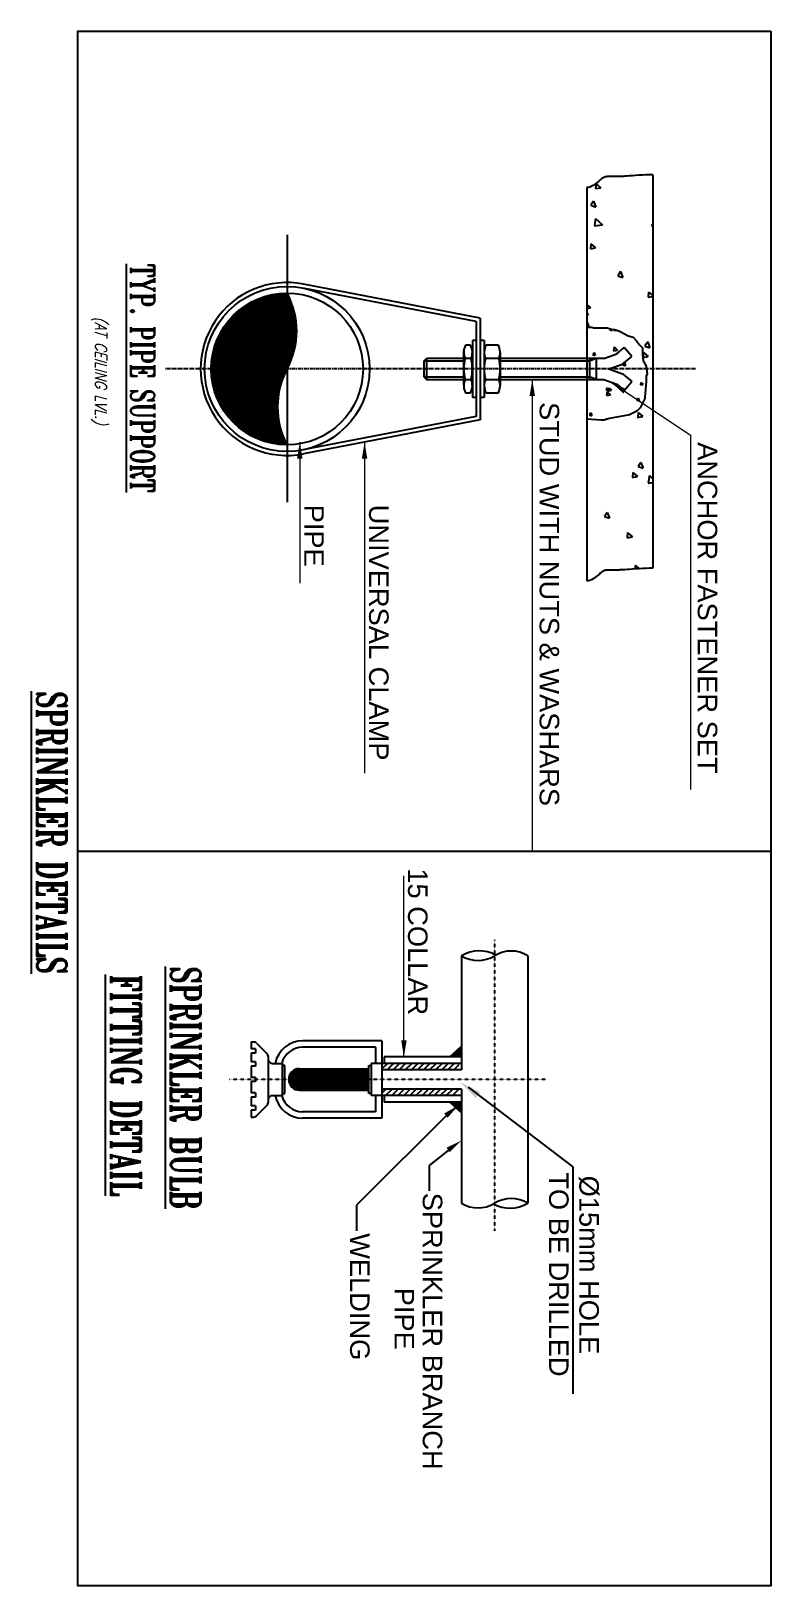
# Model space of a CAD drawing. Header units: inches. Extents: x 257070 to 799932, y -17980 to 269260.
# Drawn here: x 361143 to 365603, y 247581 to 256956 of the extents above; entities that cross this region are included whole.
import ezdxf
from ezdxf.enums import TextEntityAlignment as Align

# ---------------------------------------------------------------- set-up
doc = ezdxf.new("R2010")
doc.units = ezdxf.units.IN
doc.header["$MEASUREMENT"] = 0
doc.linetypes.add('CENTER', pattern=[2, 1.25, -0.25, 0.25, -0.25])
doc.layers.add('0-AES-F-SPRINKLER PIPE', color=10, linetype='Continuous', lineweight=15)
for name, color, linetype in [('00', 7, 'Continuous'), ('CEN', 9, 'CENTER'), ('DIM1-W', 9, 'Continuous'), ('FIRE-DET', 7, 'Continuous'), ('FIRE-SPRINKLER', 3, 'Continuous')]:
    doc.layers.add(name, color=color, linetype=linetype)
doc.styles.add('RomanS', font='romans.shx')
doc.styles.add('ROMANT', font='romant__.ttf', dxfattribs={"height": 12})
doc.styles.get("Standard").update_dxf_attribs({"font": 'arial.ttf'})
doc.dimstyles.new('AES-PLUMBING', dxfattribs={"dimtxt": 100, "dimasz": 100, "dimexe": 0, "dimexo": 0, "dimgap": 0.01, "dimtad": 1, "dimdec": 0, "dimdsep": 46, "dimtxsty": 'Standard', "dimcen": 10, "dimclrd": 7, "dimclre": 7, "dimclrt": 7, "dimadec": 0, "dimazin": 0, "dimtfac": 1, "dimtdec": 0, "dimtmove": 0, "dimatfit": 3, "dimfxl": 1, "dimlwd": -1, "dimlwe": -1, "dimarcsym": 1})

msp = doc.modelspace()

# ---------------------------------------------------------------- hatches: boundary and pattern name
at = {"layer": 'FIRE-DET', "lineweight": -3}
for points in [[(363666.6, 250770.2), (363736.9, 250770.2), (363736.9, 250834.7)], [(363736.9, 250498.5), (363736.9, 250434.1), (363666.6, 250498.5)]]:
    msp.add_hatch(color=7, dxfattribs=at).paths.add_polyline_path(points)

# ---------------------------------------------------------------- linework, layer by layer
at = {"lineweight": -3}
for p, q in [((364569.1, 256054.7), (364562.9, 256049.5)), ((364574.4, 256059.3), (364569.1, 256054.7)), ((364579.1, 256063.2), (364574.4, 256059.3)), ((364583.4, 256066.6), (364579.1, 256063.2)), ((364587.3, 256069.5), (364583.4, 256066.6)), ((364591.1, 256071.8), (364587.3, 256069.5)), ((364594.9, 256073.8), (364591.1, 256071.8)), ((364598.9, 256075.4), (364594.9, 256073.8)), ((364603.3, 256076.6), (364598.9, 256075.4)), ((364607.9, 256077.5), (364603.3, 256076.6)), ((364612.8, 256078.2), (364607.9, 256077.5)), ((364617.9, 256078.6), (364612.8, 256078.2)), ((364623.1, 256078.9), (364617.9, 256078.6)), ((364628.5, 256079), (364623.1, 256078.9)), ((364634, 256079.1), (364628.5, 256079)), ((364639.6, 256079.1), (364634, 256079.1)), ((364680.2, 256079.1), (364639.6, 256079.1)), ((364684.2, 256079.1), (364680.2, 256079.1)), ((364688.3, 256079.1), (364684.2, 256079.1)), ((364692.9, 256079.2), (364688.3, 256079.1)), ((364698.2, 256079.4), (364692.9, 256079.2)), ((364704.8, 256079.7), (364698.2, 256079.4)), ((364712.9, 256080.2), (364704.8, 256079.7)), ((364723.1, 256080.9), (364712.9, 256080.2)), ((364735.6, 256081.8), (364723.1, 256080.9)), ((364750.7, 256083), (364735.6, 256081.8)), ((364768.1, 256084.3), (364750.7, 256083)), ((364787.2, 256085.7), (364768.1, 256084.3)), ((364807.6, 256087), (364787.2, 256085.7)), ((364828.5, 256088.3), (364807.6, 256087)), ((364849.6, 256089.2), (364828.5, 256088.3)), ((364870.4, 256089.9), (364849.6, 256089.2)), ((364890.2, 256090.2), (364870.4, 256089.9)), ((364501.9, 256013.5), (364492.3, 256012.5)), ((364511.6, 256016.2), (364501.9, 256013.5)), ((364521.2, 256020.3), (364511.6, 256016.2)), ((364530.5, 256025.5), (364521.2, 256020.3)), ((364539.6, 256031.3), (364530.5, 256025.5)), ((364548.1, 256037.5), (364539.6, 256031.3)), ((364555.9, 256043.7), (364548.1, 256037.5)), ((364562.9, 256049.5), (364555.9, 256043.7)), ((363511.3, 254966.5), (363527.3, 254982.4)), ((363751.4, 254966.5), (363511.3, 254966.5)), ((363511.3, 254966.5), (363511.3, 254871)), ((363751.4, 254982.4), (363527.3, 254982.4)), ((363527.3, 254982.4), (363527.3, 254855.1)), ((363511.3, 254871), (363751.4, 254871)), ((363511.3, 254871), (363527.3, 254855.1)), ((363527.3, 254855.1), (363751.4, 254855.1)), ((364712.9, 253707.7), (364704.8, 253707.2)), ((364723.1, 253708.4), (364712.9, 253707.7)), ((364735.6, 253709.3), (364723.1, 253708.4)), ((364750.7, 253710.4), (364735.6, 253709.3)), ((364768.1, 253711.8), (364750.7, 253710.4)), ((364787.2, 253713.1), (364768.1, 253711.8)), ((364807.6, 253714.5), (364787.2, 253713.1)), ((364828.5, 253715.7), (364807.6, 253714.5)), ((364849.6, 253716.7), (364828.5, 253715.7)), ((364870.4, 253717.4), (364849.6, 253716.7)), ((364890.2, 253717.6), (364870.4, 253717.4)), ((364501.9, 253641), (364492.3, 253640)), ((364511.6, 253643.7), (364501.9, 253641)), ((364521.2, 253647.8), (364511.6, 253643.7)), ((364530.5, 253652.9), (364521.2, 253647.8)), ((364539.6, 253658.8), (364530.5, 253652.9)), ((364548.1, 253664.9), (364539.6, 253658.8)), ((364555.9, 253671.1), (364548.1, 253664.9)), ((364562.9, 253676.9), (364555.9, 253671.1)), ((364569.1, 253682.2), (364562.9, 253676.9)), ((364574.4, 253686.7), (364569.1, 253682.2)), ((364579.1, 253690.7), (364574.4, 253686.7)), ((364583.4, 253694), (364579.1, 253690.7)), ((364587.3, 253696.9), (364583.4, 253694)), ((364591.1, 253699.3), (364587.3, 253696.9)), ((364594.9, 253701.3), (364591.1, 253699.3)), ((364598.9, 253702.8), (364594.9, 253701.3)), ((364603.3, 253704), (364598.9, 253702.8)), ((364607.9, 253705), (364603.3, 253704)), ((364612.8, 253705.6), (364607.9, 253705)), ((364617.9, 253706.1), (364612.8, 253705.6)), ((364623.1, 253706.3), (364617.9, 253706.1)), ((364628.5, 253706.5), (364623.1, 253706.3)), ((364634, 253706.5), (364628.5, 253706.5)), ((364639.6, 253706.5), (364634, 253706.5)), ((364680.2, 253706.5), (364639.6, 253706.5)), ((364684.2, 253706.5), (364680.2, 253706.5)), ((364688.3, 253706.6), (364684.2, 253706.5)), ((364692.9, 253706.7), (364688.3, 253706.6)), ((364698.2, 253706.9), (364692.9, 253706.7)), ((364704.8, 253707.2), (364698.2, 253706.9))]:
    msp.add_line(p, q, dxfattribs=at)
at = {"color": 7, "lineweight": -3}
for p, q in [((364890.2, 256090.2), (364890.2, 253717.6)), ((364492.3, 256012.5), (364492.3, 253640)), ((364546.2, 256006.3), (364577.9, 256012.1)), ((364549, 256036.5), (364546.4, 256006.3)), ((364549, 256036.4), (364578.1, 256012.1)), ((364534, 255930.8), (364517.1, 255905.7)), ((364517.1, 255905.7), (364547.6, 255895.4)), ((364534, 255930.8), (364547.6, 255895.4)), ((364545.8, 255827), (364538.8, 255782.1)), ((364538.9, 255782.1), (364586.8, 255787.7)), ((364545.8, 255827), (364586.9, 255787.7)), ((364890.2, 255792.6), (364883.5, 255782.7)), ((364883.5, 255782.7), (364890.2, 255780.5)), ((364514.5, 255643.8), (364546.2, 255649.7)), ((364517.3, 255674), (364514.7, 255643.8)), ((364517.3, 255674), (364546.3, 255649.6)), ((364697, 255506.2), (364680.1, 255481.1)), ((364697, 255506.2), (364710.6, 255470.8)), ((363826.9, 255204.7), (362780.8, 255407.1)), ((363850.8, 255224.4), (362785.4, 255430.6)), ((364680.1, 255481.1), (364710.6, 255470.8)), ((364492.3, 255305.9), (364514.6, 255287.1)), ((364862.9, 255351.5), (364890.2, 255356.5)), ((364865.7, 255381.7), (364863.1, 255351.5)), ((364865.7, 255381.6), (364890.2, 255361.1)), ((363850.8, 255224.4), (363850.8, 254613.1)), ((364492.3, 255283.1), (364514.5, 255287.2)), ((364492.3, 255258.8), (364503.2, 255248.3)), ((364492.3, 255247.1), (364503.2, 255248.3)), ((363826.9, 255204.7), (363826.9, 254632.8)), ((364493.5, 255204.6), (364492.3, 255202.7)), ((364492.3, 255174.2), (364500.1, 255171.5)), ((364492.3, 255171.5), (364523.1, 255171.5)), ((364493.5, 255204.5), (364506.2, 255171.5)), ((364523.1, 255171.5), (364532.4, 255166.9)), ((364532.4, 255166.9), (364615.7, 255166.9)), ((364615.7, 255166.9), (364648.1, 255157.6)), ((364634.3, 255161.6), (364630.4, 255155.8)), ((364630.4, 255155.8), (364645.7, 255150.7)), ((364642.3, 255159.3), (364645.7, 255150.6)), ((364648.1, 255157.6), (364662, 255157.6)), ((364658.3, 255150.3), (364673.4, 255153.1)), ((364659.1, 255157.6), (364658.5, 255150.3)), ((364662, 255157.6), (364685.2, 255148.4)), ((364685.2, 255148.4), (364731.5, 255125.2)), ((364731.5, 255125.2), (364736.1, 255120.6)), ((364736.1, 255120.6), (364773.1, 255111.3)), ((363751.4, 254822.6), (363751.4, 255030.9)), ((363792.3, 255062), (363762, 255062)), ((363826.9, 255091.2), (363803, 255091.2)), ((363803, 255091.2), (363803, 254746.3)), ((363874.7, 255091.2), (363850.8, 255091.2)), ((363874.7, 255091.2), (363874.7, 254746.3)), ((363959.5, 255062), (363885.3, 255062)), ((364657.7, 255051.5), (364654.3, 255029)), ((364654.3, 255029.1), (364678.3, 255031.8)), ((364657.8, 255051.5), (364678.3, 255031.8)), ((364673.2, 255010.1), (364719.2, 255048.5)), ((364763.9, 254995), (364719.2, 255048.5)), ((364773.1, 255111.3), (364791.6, 255088.1)), ((364791.6, 255088.1), (364810.2, 255064.9)), ((364810.2, 255064.9), (364828.7, 255046.4)), ((364828.7, 255046.4), (364828.7, 255004.7)), ((364860, 255081.6), (364843.1, 255056.5)), ((364843.1, 255056.5), (364873.6, 255046.2)), ((364860, 255081.6), (364873.6, 255046.2)), ((363795.5, 254982.4), (363758.8, 254982.4)), ((363962.7, 254982.4), (363882.1, 254982.4)), ((363970.2, 255018.9), (363970.2, 254818.6)), ((364596.1, 254982.4), (363970.2, 254982.4)), ((364510.1, 254966.5), (363970.2, 254966.5)), ((364549.9, 254982.4), (364510.1, 254966.5)), ((364510.1, 254982.4), (364510.1, 254855.1)), ((364537.1, 255017.5), (364528.7, 255005)), ((364528.7, 255005), (364543.9, 254999.8)), ((364537.1, 255017.5), (364543.9, 254999.8)), ((364549.9, 254982.4), (364549.9, 254855.1)), ((364596.1, 254982.4), (364673.2, 255010.1)), ((364625, 254918.8), (364708.3, 254948.7)), ((364708.3, 254948.7), (364763.9, 254995)), ((364720.4, 254956), (364711.9, 254943.5)), ((364711.9, 254943.5), (364727.2, 254938.3)), ((364720.4, 254956), (364727.2, 254938.3)), ((364828.7, 255004.7), (364833.3, 254967.6)), ((364831.2, 254989), (364862.9, 254994.8)), ((364834, 255019.2), (364831.4, 254989)), ((364833.3, 254967.6), (364851.8, 254935.2)), ((364834, 255019.1), (364863, 254994.8)), ((364851.8, 254935.2), (364856.5, 254888.9)), ((363758.8, 254855.1), (363795.5, 254855.1)), ((363882.1, 254855.1), (363962.7, 254855.1)), ((363970.2, 254871), (364510.1, 254871)), ((363970.2, 254855.1), (364596.1, 254855.1)), ((364549.9, 254855.1), (364510.1, 254871)), ((364596.1, 254855.1), (364673.2, 254827.5)), ((364625, 254918.8), (364708.3, 254888.9)), ((364708.3, 254888.9), (364763.9, 254842.5)), ((364719.2, 254789), (364763.9, 254842.5)), ((364818.2, 254838), (364816.8, 254822.9)), ((364818.2, 254837.9), (364832.7, 254825.7)), ((364851.8, 254842.5), (364842.6, 254749.8)), ((364856.5, 254888.9), (364851.8, 254875)), ((364851.8, 254875), (364851.8, 254842.5)), ((363762, 254775.5), (363792.3, 254775.5)), ((363826.9, 254746.3), (363803, 254746.3)), ((363874.7, 254746.3), (363850.8, 254746.3)), ((363885.3, 254775.5), (363959.5, 254775.5)), ((364618.6, 254805.2), (364610.2, 254792.6)), ((364610.2, 254792.6), (364625.4, 254787.5)), ((364615.9, 254781.8), (364612.4, 254759.4)), ((364612.5, 254759.4), (364636.5, 254762.2)), ((364616, 254781.9), (364636.5, 254762.2)), ((364618.6, 254805.2), (364625.4, 254787.5)), ((364626.6, 254787.8), (364642.5, 254790.7)), ((364628.1, 254802.9), (364626.8, 254787.8)), ((364628.1, 254802.8), (364642.6, 254790.6)), ((364673.2, 254827.5), (364719.2, 254789)), ((364801.9, 254743.7), (364793.4, 254731.2)), ((364801.9, 254743.7), (364808.7, 254726)), ((364842.6, 254740.6), (364814.8, 254685)), ((364816.7, 254822.9), (364832.5, 254825.8)), ((364842.6, 254749.8), (364842.6, 254740.6)), ((364516.9, 254654.4), (364508.4, 254641.8)), ((364516.9, 254654.4), (364523.7, 254636.7)), ((364777.8, 254657.2), (364750, 254643.3)), ((364796.3, 254666.4), (364777.8, 254657.2)), ((364793.4, 254731.2), (364808.7, 254726)), ((364814.8, 254685), (364796.3, 254666.4)), ((364802.3, 254656.7), (364799.7, 254626.5)), ((364802.3, 254656.7), (364831.3, 254632.3)), ((363826.9, 254632.8), (362780.8, 254430.4)), ((363850.8, 254613.1), (362785.4, 254407)), ((364578.7, 254610.8), (364492.3, 254615.4)), ((364508.4, 254641.8), (364523.7, 254636.7)), ((364597.2, 254610.8), (364578.7, 254610.8)), ((364629.6, 254620.1), (364597.2, 254610.8)), ((364612.2, 254621.7), (364611.7, 254615)), ((364612.2, 254621.6), (364618, 254616.8)), ((364750, 254643.3), (364629.6, 254620.1)), ((364799.5, 254626.5), (364831.2, 254632.4)), ((364770.6, 254294.2), (364767.9, 254264)), ((364770.6, 254294.2), (364799.6, 254269.8)), ((364819.5, 254355.3), (364802.6, 254330.2)), ((364802.6, 254330.2), (364833.1, 254319.9)), ((364819.5, 254355.3), (364833.1, 254319.9)), ((364870.8, 254276), (364863.8, 254231.1)), ((364870.8, 254276), (364890.2, 254257.4)), ((364767.8, 254264), (364799.5, 254269.9)), ((364863.8, 254231.1), (364890.2, 254234.1)), ((364616.1, 254053.7), (364599.1, 254028.5)), ((364599.1, 254028.5), (364629.7, 254018.3)), ((364616.1, 254053.6), (364629.6, 254018.3)), ((364736.1, 253901.6), (364767.8, 253907.4)), ((364738.9, 253931.8), (364736.2, 253901.6)), ((364738.9, 253931.7), (364767.9, 253907.3)), ((364787.1, 253736.7), (364783.4, 253712.9)), ((364787.2, 253736.7), (364810.1, 253714.6)), ((365602.8, 252008.5), (361424, 252008.5)), ((365602.8, 247580.6), (361424, 247580.6))]:
    msp.add_line(p, q, dxfattribs=at)
at = {"color": 8, "linetype": 'CENTER', "lineweight": -3, "ltscale": 18}
msp.add_line((365148.8, 254918.8), (361951.6, 254918.8), dxfattribs=at)
at = {"color": 0, "linetype": 'ByBlock', "lineweight": -3}
for p, q in [((364226, 254854.9), (364226, 254854.8)), ((363153.1, 254478), (363153.2, 254477.9))]:
    msp.add_line(p, q, dxfattribs=at)
at = {"color": 0, "lineweight": -3}
for p, q in [((363258.3, 250698.5), (363291.2, 250731.4)), ((363289, 250692.6), (363327.8, 250731.4)), ((363325.6, 250692.6), (363364.4, 250731.4)), ((363362.2, 250692.6), (363401, 250731.4)), ((363398.8, 250692.6), (363437.6, 250731.4)), ((363435.4, 250692.6), (363474.2, 250731.4)), ((363472, 250692.6), (363510.8, 250731.4)), ((363508.6, 250692.6), (363547.4, 250731.4)), ((363545.1, 250692.6), (363584, 250731.4)), ((363581.7, 250692.6), (363620.5, 250731.4)), ((363618.3, 250692.6), (363657.1, 250731.4)), ((363654.9, 250692.6), (363693.7, 250731.4)), ((363691.5, 250692.6), (363724, 250725.1)), ((363258.3, 250552.1), (363282.4, 250576.2)), ((363280.1, 250537.4), (363318.9, 250576.2)), ((363316.7, 250537.4), (363355.5, 250576.2)), ((363353.3, 250537.4), (363392.1, 250576.2)), ((363389.9, 250537.4), (363428.7, 250576.2)), ((363426.5, 250537.4), (363465.3, 250576.2)), ((363463.1, 250537.4), (363501.9, 250576.2)), ((363499.7, 250537.4), (363538.5, 250576.2)), ((363536.3, 250537.4), (363575.1, 250576.2)), ((363572.9, 250537.4), (363611.7, 250576.2)), ((363609.5, 250537.4), (363648.3, 250576.2)), ((363646, 250537.4), (363684.9, 250576.2)), ((363682.6, 250537.4), (363721.4, 250576.2)), ((363719.2, 250537.4), (363724, 250542.1))]:
    msp.add_line(p, q, dxfattribs=at)
at = {"color": 7, "lineweight": -3}
msp.add_lwpolyline([(365602.8, 256956.3), (365602.8, 247580.6), (361424, 247580.6), (361424, 256956.3)], close=True, dxfattribs=at)
at = {"color": 8, "linetype": 'ByBlock', "lineweight": -3, "const_width": 0.165}
for points in [[(364226, 254855, 1), (364226, 254855.2, 1)], [(363153, 254478.1, 1), (363152.9, 254478.2, 1)]]:
    msp.add_lwpolyline(points, format="xyb", dxfattribs=at)
at = {"lineweight": -3}
msp.add_arc((362686.4, 254918.8), 521.3, 79.04941, 280.95059, dxfattribs=at)
at = {"color": 7, "lineweight": -3}
for centre, radius, start, end in [((363843.4, 255018.9), 92.1, 152.07827, 203.33553), ((363711, 255018.9), 92.1, 336.66447, 27.92173), ((363966.6, 255018.9), 92.1, 152.07827, 203.33553), ((363878.2, 255018.9), 92.1, 336.66447, 27.92173), ((364027.3, 254918.8), 275.9, 166.65765, 193.34235), ((363527, 254918.8), 275.9, 346.65765, 13.34235), ((364150.5, 254918.8), 275.9, 166.65765, 193.34235), ((363694.3, 254918.8), 275.9, 346.65765, 13.34235), ((363843.4, 254818.6), 92.1, 156.66447, 207.92173), ((363711, 254818.6), 92.1, 332.07827, 23.33553), ((363966.6, 254818.6), 92.1, 156.66447, 207.92173), ((363878.2, 254818.6), 92.1, 332.07827, 23.33553)]:
    msp.add_arc(centre, radius, start, end, dxfattribs=at)
at = {"layer": '0-AES-F-SPRINKLER PIPE', "lineweight": -3}
for p, q in [((362686.4, 255728.1), (362686.4, 254116.3)), ((362440.2, 255304.5), (362686.4, 255058.4)), ((362446.9, 255308.7), (362686.4, 255069.3)), ((362453.7, 255312.8), (362686.4, 255080.2)), ((362460.6, 255316.8), (362686.4, 255091)), ((362467.6, 255320.7), (362686.4, 255101.9)), ((362474.7, 255324.5), (362686.4, 255112.8)), ((362481.9, 255328.2), (362686.4, 255123.7)), ((362489.2, 255331.7), (362686.4, 255134.6)), ((362496.6, 255335.2), (362686.4, 255145.4)), ((362504.1, 255338.5), (362686.4, 255156.3)), ((362511.8, 255341.8), (362686.4, 255167.2)), ((362519.5, 255344.9), (362686.4, 255178.1)), ((362527.4, 255347.9), (362743.8, 255131.5)), ((362535.4, 255350.8), (362686.4, 255199.8)), ((362543.5, 255353.5), (362686.4, 255210.7)), ((362551.8, 255356.2), (362686.4, 255221.6)), ((362560.2, 255358.7), (362686.4, 255232.5)), ((362568.7, 255361), (362686.4, 255243.3)), ((362577.4, 255363.2), (362686.4, 255254.2)), ((362586.2, 255365.3), (362686.4, 255265.1)), ((362595.1, 255367.2), (362686.4, 255276)), ((362604.3, 255369), (362686.4, 255286.9)), ((362613.5, 255370.6), (362686.4, 255297.7)), ((362623, 255372), (362686.4, 255308.6)), ((362632.6, 255373.2), (362686.4, 255319.5)), ((362642.5, 255374.3), (362686.4, 255330.4)), ((362652.5, 255375.1), (362686.4, 255341.3)), ((362662.7, 255375.8), (362686.4, 255352.1)), ((362673.2, 255376.2), (362686.4, 255363)), ((362683.9, 255376.4), (362686.4, 255373.9)), ((362686.4, 255373.9), (362689.2, 255371.1)), ((362686.4, 255363), (362699.7, 255349.7)), ((362686.4, 255352.1), (362708.1, 255330.4)), ((362686.4, 255341.3), (362714.9, 255312.7)), ((362686.4, 255330.4), (362720.6, 255296.1)), ((362686.4, 255319.5), (362725.4, 255280.4)), ((362686.4, 255308.6), (362729.4, 255265.6)), ((362335.9, 255213), (362630.1, 254918.8)), ((362340.9, 255218.9), (362641, 254918.8)), ((362346, 255224.7), (362674.8, 254895.9)), ((362351.2, 255230.4), (362662.8, 254918.8)), ((362356.5, 255236), (362673.7, 254918.8)), ((362361.9, 255241.5), (362684.5, 254918.8)), ((362367.3, 255246.9), (362686.4, 254927.8)), ((362372.9, 255252.2), (362686.4, 254938.7)), ((362378.6, 255257.4), (362686.4, 254949.6)), ((362384.3, 255262.5), (362686.4, 254960.5)), ((362390.1, 255267.6), (362686.4, 254971.4)), ((362396.1, 255272.5), (362686.4, 254982.2)), ((362402.1, 255277.4), (362686.4, 254993.1)), ((362408.2, 255282.2), (362686.4, 255004)), ((362414.4, 255286.8), (362686.4, 255014.9)), ((362420.7, 255291.4), (362686.4, 255025.8)), ((362427.1, 255295.9), (362686.4, 255036.6)), ((362433.6, 255300.3), (362686.4, 255047.5)), ((362686.4, 255297.7), (362732.8, 255251.3)), ((362686.4, 255286.9), (362735.6, 255237.6)), ((362686.4, 255276), (362737.9, 255224.4)), ((362686.4, 255265.1), (362739.8, 255211.7)), ((362686.4, 255254.2), (362741.3, 255199.3)), ((362686.4, 255243.3), (362742.4, 255187.3)), ((362686.4, 255232.5), (362743.3, 255175.6)), ((362686.4, 255221.6), (362743.8, 255164.2)), ((362686.4, 255210.7), (362744, 255153)), ((362275.8, 255120.8), (362477.8, 254918.8)), ((362279.4, 255128.1), (362488.7, 254918.8)), ((362283.2, 255135.2), (362499.6, 254918.8)), ((362287, 255142.2), (362510.5, 254918.8)), ((362291, 255149.2), (362521.4, 254918.8)), ((362295, 255156), (362532.2, 254918.8)), ((362299.2, 255162.7), (362543.1, 254918.8)), ((362303.4, 255169.3), (362554, 254918.8)), ((362307.8, 255175.9), (362564.9, 254918.8)), ((362312.2, 255182.3), (362575.8, 254918.8)), ((362316.8, 255188.6), (362655.8, 254849.6)), ((362321.4, 255194.9), (362597.5, 254918.8)), ((362326.2, 255201), (362661.7, 254865.5)), ((362331, 255207.1), (362619.3, 254918.8)), ((362686.4, 255199.8), (362744, 255142.1)), ((362686.4, 255178.1), (362743.3, 255121.1)), ((362686.4, 255167.2), (362742.7, 255110.9)), ((362686.4, 255156.3), (362741.8, 255100.9)), ((362686.4, 255145.4), (362740.7, 255091)), ((362686.4, 255134.6), (362739.5, 255081.4)), ((362686.4, 255123.7), (362738.1, 255071.9)), ((362241.2, 255024.9), (362347.3, 254918.8)), ((362243.4, 255033.6), (362358.2, 254918.8)), ((362245.7, 255042.1), (362369, 254918.8)), ((362248.1, 255050.6), (362379.9, 254918.8)), ((362250.7, 255058.9), (362390.8, 254918.8)), ((362253.4, 255067), (362401.7, 254918.8)), ((362256.3, 255075.1), (362412.6, 254918.8)), ((362259.2, 255083), (362423.4, 254918.8)), ((362262.3, 255090.8), (362434.3, 254918.8)), ((362265.5, 255098.5), (362445.2, 254918.8)), ((362268.8, 255106), (362456.1, 254918.8)), ((362272.2, 255113.5), (362467, 254918.8)), ((362686.4, 255112.8), (362736.5, 255062.6)), ((362686.4, 255101.9), (362734.8, 255053.5)), ((362686.4, 255091), (362732.9, 255044.5)), ((362686.4, 255080.2), (362730.9, 255035.6)), ((362686.4, 255069.3), (362728.7, 255026.9)), ((362686.4, 255058.4), (362726.4, 255018.3)), ((362686.4, 255047.5), (362724, 255009.9)), ((362686.4, 255036.6), (362721.4, 255001.6)), ((362686.4, 255025.8), (362718.8, 254993.4)), ((362228.9, 254928.4), (362238.5, 254918.8)), ((362229.2, 254939), (362249.4, 254918.8)), ((362229.8, 254949.3), (362260.3, 254918.8)), ((362230.6, 254959.4), (362271.1, 254918.8)), ((362231.5, 254969.2), (362282, 254918.8)), ((362232.7, 254978.9), (362292.9, 254918.8)), ((362234.1, 254988.5), (362303.8, 254918.8)), ((362235.6, 254997.8), (362314.6, 254918.8)), ((362237.3, 255007), (362325.5, 254918.8)), ((362239.2, 255016), (362336.4, 254918.8)), ((362686.4, 255014.9), (362716, 254985.3)), ((362686.4, 255004), (362713, 254977.3)), ((362686.4, 254993.1), (362710, 254969.5)), ((362686.4, 254982.2), (362706.8, 254961.8)), ((362686.4, 254971.4), (362703.6, 254954.1)), ((362686.4, 254960.5), (362700.2, 254946.6)), ((362686.4, 254949.6), (362696.7, 254939.2)), ((362686.4, 254938.7), (362693.2, 254931.9)), ((362686.4, 254927.8), (362689.5, 254924.7)), ((362228.8, 254917.6), (362685.2, 254461.2)), ((362228.9, 254906.6), (362674.2, 254461.3)), ((362229.4, 254895.3), (362662.9, 254461.8)), ((362230.1, 254883.7), (362651.2, 254462.5)), ((362231.2, 254871.7), (362639.3, 254463.6)), ((362232.6, 254859.4), (362627, 254465)), ((362234.5, 254846.6), (362614.2, 254466.9)), ((362236.8, 254833.5), (362601, 254469.2)), ((362238.5, 254918.8), (362676.2, 254481)), ((362249.4, 254918.8), (362667.2, 254500.9)), ((362260.3, 254918.8), (362659.9, 254519.1)), ((362271.1, 254918.8), (362653.9, 254536)), ((362282, 254918.8), (362648.8, 254552)), ((362292.9, 254918.8), (362644.6, 254567.1)), ((362303.8, 254918.8), (362641, 254581.6)), ((362314.6, 254918.8), (362638, 254595.4)), ((362325.5, 254918.8), (362635.5, 254608.8)), ((362336.4, 254918.8), (362633.5, 254621.7)), ((362347.3, 254918.8), (362631.9, 254634.2)), ((362358.2, 254918.8), (362630.6, 254646.3)), ((362369, 254918.8), (362629.7, 254658.1)), ((362379.9, 254918.8), (362629.1, 254669.6)), ((362390.8, 254918.8), (362628.7, 254680.8)), ((362401.7, 254918.8), (362628.7, 254691.8)), ((362412.6, 254918.8), (362628.8, 254702.5)), ((362423.4, 254918.8), (362629.2, 254713)), ((362434.3, 254918.8), (362629.8, 254723.3)), ((362445.2, 254918.8), (362630.6, 254733.4)), ((362456.1, 254918.8), (362631.6, 254743.3)), ((362467, 254918.8), (362632.8, 254753)), ((362477.8, 254918.8), (362634.1, 254762.5)), ((362488.7, 254918.8), (362635.6, 254771.9)), ((362499.6, 254918.8), (362637.3, 254781.1)), ((362510.5, 254918.8), (362639.2, 254790.1)), ((362521.4, 254918.8), (362641.1, 254799)), ((362532.2, 254918.8), (362643.2, 254807.8)), ((362543.1, 254918.8), (362645.5, 254816.4)), ((362554, 254918.8), (362647.9, 254824.9)), ((362564.9, 254918.8), (362650.4, 254833.2)), ((362575.8, 254918.8), (362653.1, 254841.5)), ((362597.5, 254918.8), (362658.7, 254857.6)), ((362619.3, 254918.8), (362664.8, 254873.2)), ((362630.1, 254918.8), (362668, 254880.9)), ((362641, 254918.8), (362671.4, 254888.4)), ((362662.8, 254918.8), (362678.3, 254903.2)), ((362673.7, 254918.8), (362682, 254910.5)), ((362684.5, 254918.8), (362685.7, 254917.6)), ((362239.6, 254819.8), (362587.3, 254472)), ((362243, 254805.5), (362573.1, 254475.4)), ((362247.1, 254790.5), (362558.1, 254479.5)), ((362252, 254774.7), (362542.3, 254484.4)), ((362258, 254757.9), (362525.4, 254490.4)), ((362265.2, 254739.7), (362507.3, 254497.7)), ((362274.3, 254719.8), (362487.4, 254506.7)), ((362285.9, 254697.3), (362464.8, 254518.4)), ((362302.2, 254670.1), (362437.7, 254534.6)), ((362331.1, 254630.4), (362397.9, 254563.5)), ((363736.9, 251380.7), (363736.9, 250692.6)), ((364138, 251380.7), (364138, 249888.1)), ((363736.9, 250576.2), (363736.9, 249888.1))]:
    msp.add_line(p, q, dxfattribs=at)
at = {"layer": '0-AES-F-SPRINKLER PIPE', "color": 9, "linetype": 'CENTER', "lineweight": -3, "ltscale": 0.02}
msp.add_line((363937.5, 251477.4), (363937.5, 249721.3), dxfattribs=at)
at = {"layer": '0-AES-F-SPRINKLER PIPE', "lineweight": -3}
for radius in [497.4, 457.6]:
    msp.add_circle((362686.4, 254918.8), radius, dxfattribs=at)
for centre, radius, start, end in [((362261.7, 255147.6), 482.4, 331.68688, 28.31312), ((363111.1, 254690), 482.4, 151.68688, 208.31312), ((363844.8, 251196.5), 213.4, 62.04959, 120.35716), ((363837.2, 251544.2), 191.8, 238.49033, 301.50967), ((364037.7, 251217.2), 191.8, 58.49033, 121.50967), ((363837.2, 250051.6), 191.8, 238.49033, 301.50967), ((364030.1, 250072.2), 213.4, 242.04959, 300.35716), ((364037.7, 249724.5), 191.8, 58.49033, 121.50967)]:
    msp.add_arc(centre, radius, start, end, dxfattribs=at)
at = {"layer": '00', "lineweight": -3}
for p, q in [((362469.1, 250860.8), (362484.2, 250860.8)), ((362469.1, 250860.8), (362469.1, 250819.6)), ((362494.9, 250819.6), (362469.1, 250819.6)), ((362494.9, 250819.6), (362494.9, 250793.8)), ((362502.5, 250853.2), (362565, 250790.7)), ((363258.3, 250867.2), (362779.6, 250867.2)), ((363219.5, 250828.4), (362779.6, 250828.4)), ((363219.5, 250828.4), (363219.5, 250731.4)), ((363258.3, 250867.2), (363258.3, 250401.5)), ((362469.1, 250793.8), (362469.1, 250740.3)), ((362494.9, 250793.8), (362469.1, 250793.8)), ((362494.9, 250740.3), (362469.1, 250740.3)), ((362494.9, 250714.5), (362469.1, 250714.5)), ((362469.1, 250714.5), (362469.1, 250647.3)), ((362494.9, 250740.3), (362494.9, 250714.5)), ((362572.5, 250772.4), (362572.5, 250496.3)), ((362598.4, 250731.4), (362657, 250731.4)), ((362657, 250731.4), (362657, 250537.4)), ((362672.2, 250718.5), (362657, 250718.5)), ((362672.2, 250550.3), (362672.2, 250718.5)), ((363178.4, 250550.3), (363178.4, 250718.5)), ((363178.4, 250718.5), (363193.6, 250718.5)), ((363193.6, 250731.4), (363193.6, 250537.4)), ((363736.9, 250731.4), (363193.6, 250731.4)), ((363271.2, 250770.2), (363271.2, 250731.4)), ((362494.9, 250647.3), (362469.1, 250647.3)), ((362494.9, 250621.4), (362469.1, 250621.4)), ((362469.1, 250621.4), (362469.1, 250554.3)), ((362494.9, 250647.3), (362494.9, 250621.4)), ((362760.6, 250699.1), (363178.4, 250699.1)), ((363736.9, 250692.6), (363258.3, 250692.6)), ((362494.9, 250554.3), (362469.1, 250554.3)), ((362494.9, 250528.4), (362469.1, 250528.4)), ((362469.1, 250528.4), (362469.1, 250475)), ((362494.9, 250554.3), (362494.9, 250528.4)), ((362598.4, 250537.4), (362657, 250537.4)), ((362657, 250550.3), (362672.2, 250550.3)), ((362760.6, 250569.7), (363178.4, 250569.7)), ((363193.6, 250550.3), (363178.4, 250550.3)), ((363736.9, 250537.4), (363193.6, 250537.4)), ((363219.5, 250537.4), (363219.5, 250440.3)), ((363736.9, 250576.2), (363258.3, 250576.2)), ((363271.2, 250537.4), (363271.2, 250498.5)), ((362494.9, 250475), (362469.1, 250475)), ((362494.9, 250449.1), (362469.1, 250449.1)), ((362469.1, 250449.1), (362469.1, 250408)), ((362494.9, 250475), (362494.9, 250449.1)), ((362502.5, 250415.6), (362565, 250478)), ((363219.5, 250440.3), (362779.6, 250440.3)), ((363736.9, 250498.5), (363271.2, 250498.5)), ((362469.1, 250408), (362484.2, 250408)), ((363258.3, 250401.5), (362779.6, 250401.5))]:
    msp.add_line(p, q, dxfattribs=at)
for centre, radius, start, end in [((362484.2, 250834.9), 25.9, 45, 90), ((362779.6, 250699.1), 168.2, 90, 168.91251), ((362779.6, 250699.1), 129.4, 90, 165.52248), ((362546.7, 250772.4), 25.9, 0, 45), ((362598.4, 250757.3), 25.9, 180, 270), ((362760.6, 250634.4), 64.7, 90, 270), ((362598.4, 250511.5), 25.9, 90, 180), ((362779.6, 250569.7), 168.2, 191.08749, 270), ((362779.6, 250569.7), 129.4, 194.47752, 270), ((362546.7, 250496.3), 25.9, 315, 0), ((362484.2, 250433.9), 25.9, 270, 315)]:
    msp.add_arc(centre, radius, start, end, dxfattribs=at)
at = {"layer": 'CEN', "color": 9, "linetype": 'CENTER', "lineweight": -3, "ltscale": 0.02}
msp.add_line((364248.2, 250634.4), (362338.3, 250634.4), dxfattribs=at)
at = {"layer": 'DIM1-W', "color": 1, "lineweight": -3, "ltscale": 3}
for p, q in [((362696, 250637.7), (362699.4, 250634.4)), ((362696, 250630.8), (362757.1, 250569.8)), ((362696.7, 250644), (362706.3, 250634.4)), ((362697, 250623), (362749.3, 250570.7)), ((362697.8, 250649.7), (362713.1, 250634.4)), ((362699.3, 250655.1), (362720, 250634.4)), ((362699.3, 250613.8), (362740, 250573.1)), ((362699.4, 250634.4), (362764, 250569.7)), ((362701.3, 250660.1), (362726.9, 250634.4)), ((362703.5, 250664.7), (362733.8, 250634.4)), ((362706, 250669.1), (362740.7, 250634.4)), ((362706.3, 250634.4), (362770.9, 250569.7)), ((362708.8, 250673.1), (362747.6, 250634.4)), ((362711.9, 250676.9), (362754.5, 250634.4)), ((362713.1, 250634.4), (362777.8, 250569.7)), ((362715.3, 250680.5), (362761.4, 250634.4)), ((362718.9, 250683.8), (362768.3, 250634.4)), ((362720, 250634.4), (362784.7, 250569.7)), ((362722.7, 250686.8), (362775.2, 250634.4)), ((362726.9, 250689.6), (362782, 250634.4)), ((362726.9, 250634.4), (362791.6, 250569.7)), ((362731.3, 250692), (362788.9, 250634.4)), ((362733.8, 250634.4), (362798.5, 250569.7)), ((362736, 250694.2), (362795.8, 250634.4)), ((362740.7, 250634.4), (362805.4, 250569.7)), ((362741.1, 250696), (362802.7, 250634.4)), ((362746.5, 250697.5), (362809.6, 250634.4)), ((362747.6, 250634.4), (362812.3, 250569.7)), ((362752.3, 250698.5), (362816.5, 250634.4)), ((362754.5, 250634.4), (362819.2, 250569.7)), ((362758.7, 250699), (362888.1, 250569.7)), ((362761.4, 250634.4), (362826.1, 250569.7)), ((362765.6, 250699.1), (362830.3, 250634.4)), ((362768.3, 250634.4), (362832.9, 250569.7)), ((362772.5, 250699.1), (362837.2, 250634.4)), ((362775.2, 250634.4), (362839.8, 250569.7)), ((362779.4, 250699.1), (362844.1, 250634.4)), ((362782, 250634.4), (362846.7, 250569.7)), ((362786.3, 250699.1), (362850.9, 250634.4)), ((362788.9, 250634.4), (362853.6, 250569.7)), ((362793.2, 250699.1), (362922.5, 250569.7)), ((362795.8, 250634.4), (362860.5, 250569.7)), ((362800, 250699.1), (362864.7, 250634.4)), ((362802.7, 250634.4), (362867.4, 250569.7)), ((362806.9, 250699.1), (362871.6, 250634.4)), ((362809.6, 250634.4), (362874.3, 250569.7)), ((362813.8, 250699.1), (362878.5, 250634.4)), ((362816.5, 250634.4), (362881.2, 250569.7)), ((362820.7, 250699.1), (362885.4, 250634.4)), ((362827.6, 250699.1), (362957, 250569.7)), ((362830.3, 250634.4), (362895, 250569.7)), ((362834.5, 250699.1), (362963.9, 250569.7)), ((362837.2, 250634.4), (362901.8, 250569.7)), ((362841.4, 250699.1), (362906.1, 250634.4)), ((362844.1, 250634.4), (362908.7, 250569.7)), ((362848.3, 250699.1), (362913, 250634.4)), ((362850.9, 250634.4), (362915.6, 250569.7)), ((362855.2, 250699.1), (362919.8, 250634.4)), ((362862.1, 250699.1), (362991.4, 250569.7)), ((362864.7, 250634.4), (362929.4, 250569.7)), ((362868.9, 250699.1), (362933.6, 250634.4)), ((362871.6, 250634.4), (362936.3, 250569.7)), ((362875.8, 250699.1), (362940.5, 250634.4)), ((362878.5, 250634.4), (362943.2, 250569.7)), ((362882.7, 250699.1), (362947.4, 250634.4)), ((362885.4, 250634.4), (362950.1, 250569.7)), ((362889.6, 250699.1), (362954.3, 250634.4)), ((362896.5, 250699.1), (363025.9, 250569.7)), ((362903.4, 250699.1), (363032.8, 250569.7)), ((362906.1, 250634.4), (362970.7, 250569.7)), ((362910.3, 250699.1), (362975, 250634.4)), ((362913, 250634.4), (362977.6, 250569.7)), ((362917.2, 250699.1), (362981.9, 250634.4)), ((362919.8, 250634.4), (362984.5, 250569.7)), ((362924.1, 250699.1), (362988.7, 250634.4)), ((362931, 250699.1), (362995.6, 250634.4)), ((362933.6, 250634.4), (362998.3, 250569.7)), ((362937.8, 250699.1), (363067.2, 250569.7)), ((362940.5, 250634.4), (363005.2, 250569.7)), ((362944.7, 250699.1), (363009.4, 250634.4)), ((362947.4, 250634.4), (363012.1, 250569.7)), ((362951.6, 250699.1), (363016.3, 250634.4)), ((362954.3, 250634.4), (363019, 250569.7)), ((362958.5, 250699.1), (363023.2, 250634.4)), ((362965.4, 250699.1), (363030.1, 250634.4)), ((362972.3, 250699.1), (363101.7, 250569.7)), ((362975, 250634.4), (363039.7, 250569.7)), ((362979.2, 250699.1), (363108.6, 250569.7)), ((362981.9, 250634.4), (363046.5, 250569.7)), ((362986.1, 250699.1), (363050.8, 250634.4)), ((362988.7, 250634.4), (363053.4, 250569.7)), ((362993, 250699.1), (363057.6, 250634.4)), ((362995.6, 250634.4), (363060.3, 250569.7)), ((362999.9, 250699.1), (363064.5, 250634.4)), ((363006.7, 250699.1), (363136.1, 250569.7)), ((363009.4, 250634.4), (363074.1, 250569.7)), ((363013.6, 250699.1), (363143, 250569.7)), ((363016.3, 250634.4), (363081, 250569.7)), ((363020.5, 250699.1), (363085.2, 250634.4)), ((363023.2, 250634.4), (363087.9, 250569.7)), ((363027.4, 250699.1), (363092.1, 250634.4)), ((363030.1, 250634.4), (363094.8, 250569.7)), ((363034.3, 250699.1), (363099, 250634.4)), ((363041.2, 250699.1), (363105.9, 250634.4)), ((363048.1, 250699.1), (363177.5, 250569.7)), ((363050.8, 250634.4), (363115.4, 250569.7)), ((363055, 250699.1), (363119.7, 250634.4)), ((363057.6, 250634.4), (363122.3, 250569.7)), ((363061.9, 250699.1), (363126.5, 250634.4)), ((363064.5, 250634.4), (363129.2, 250569.7)), ((363068.8, 250699.1), (363133.4, 250634.4)), ((363075.6, 250699.1), (363140.3, 250634.4)), ((363082.5, 250699.1), (363147.2, 250634.4)), ((363085.2, 250634.4), (363149.9, 250569.7)), ((363089.4, 250699.1), (363154.1, 250634.4)), ((363092.1, 250634.4), (363156.8, 250569.7)), ((363096.3, 250699.1), (363161, 250634.4)), ((363099, 250634.4), (363163.7, 250569.7)), ((363103.2, 250699.1), (363167.9, 250634.4)), ((363105.9, 250634.4), (363170.6, 250569.7)), ((363110.1, 250699.1), (363174.8, 250634.4)), ((363117, 250699.1), (363178.4, 250637.6)), ((363119.7, 250634.4), (363178.4, 250575.6)), ((363123.9, 250699.1), (363178.4, 250644.5)), ((363126.5, 250634.4), (363178.4, 250582.5)), ((363130.8, 250699.1), (363178.4, 250651.4)), ((363133.4, 250634.4), (363178.4, 250589.4)), ((363137.7, 250699.1), (363178.4, 250658.3)), ((363140.3, 250634.4), (363178.4, 250596.3)), ((363144.5, 250699.1), (363178.4, 250665.2)), ((363147.2, 250634.4), (363178.4, 250603.2)), ((363151.4, 250699.1), (363178.4, 250672.1)), ((363154.1, 250634.4), (363178.4, 250610.1)), ((363158.3, 250699.1), (363178.4, 250679)), ((363161, 250634.4), (363178.4, 250617)), ((363165.2, 250699.1), (363178.4, 250685.9)), ((363167.9, 250634.4), (363178.4, 250623.9)), ((363172.1, 250699.1), (363178.4, 250692.8)), ((363174.8, 250634.4), (363178.4, 250630.8)), ((362705.3, 250600.9), (362727.1, 250579))]:
    msp.add_line(p, q, dxfattribs=at)
at = {"layer": 'FIRE-DET', "color": 7, "lineweight": -3}
for p, q in [((363666.6, 250770.2), (363736.9, 250834.7)), ((363666.6, 250498.5), (363736.9, 250434.1))]:
    msp.add_line(p, q, dxfattribs=at)
at = {"layer": 'FIRE-SPRINKLER', "color": 7, "lineweight": -3}
for p, q in [((363736.9, 250770.2), (363271.2, 250770.2)), ((364411.6, 250107), (363780.5, 250588.9)), ((363680.1, 250449.6), (363104.6, 249876)), ((363696.9, 250238), (363542.8, 250116.4)), ((363542.8, 250116.4), (363542.8, 249963.1)), ((364411.6, 248739.1), (364411.6, 250107)), ((363104.6, 249876), (363104.6, 249722.6))]:
    msp.add_line(p, q, dxfattribs=at)
for points in [[(363823.1, 250522.4), (363727.5, 250619.8), (363849.5, 250558.7)], [(363633.2, 250429.4), (363719.9, 250478), (363653.6, 250403.9)], [(363647.4, 250223), (363736.9, 250266.3), (363666.3, 250196.4)]]:
    msp.add_solid(points, dxfattribs=at)

# ---------------------------------------------------------------- texts
at = {"color": 7, "lineweight": -3, "style": 'ROMANT', "width": 0.671081}
for s, height, p in [('%%UTYP. PIPE SUPPORT', 142.691, (361743.7, 255553.2)), ('%%USPRINKLER BULB', 178.364, (361986.3, 251316)), ('%%UFITTING DETAIL', 178.364, (361625.1, 251267))]:
    msp.add_text(s, height=height, rotation=270, dxfattribs=at).set_placement(p)
at = {"color": 7, "lineweight": -3}
for s, p in [('STUD WITH NUTS & WASHARS ', (364208.7, 254719.4)), ('ANCHOR FASTENER SET', (365161.7, 254477.4)), ('PIPE', (362790, 254100.5)), ('UNIVERSAL CLAMP', (363180.4, 254100.5)), ('15 COLLAR', (363415.2, 251907.6, -65628.2)), ('TO BE DRILLED', (364265.7, 250074.9, -65628.2)), ('%%C15mm HOLE', (364448, 250054.5, -65628.2)), ('SPRINKLER BRANCH', (363504, 249951.8)), ('WELDING', (363065.9, 249707.6)), (' PIPE', (363334, 249424.3))]:
    msp.add_text(s, height=117.58, rotation=270, dxfattribs=at).set_placement(p)
at = {"color": 7, "lineweight": -3, "style": 'ROMANT', "width": 0.671081}
msp.add_text('%%USPRINKLER DETAILS', height=178.364, rotation=270, dxfattribs=at).set_placement((361178.6, 252123.6), align=Align.CENTER)
at = {"layer": 'FIRE-SPRINKLER', "color": 7, "lineweight": -3, "style": 'RomanS', "oblique": 15, "width": 0.8}
msp.add_text('   (AT CEILING LVL.)', height=69.848, rotation=270, dxfattribs=at).set_placement((361529.1, 255358.8))

# ---------------------------------------------------------------- leaders
at = {"layer": '0-AES-F-SPRINKLER PIPE'}
for points in [[(364164.2, 254855.1), (364164.2, 253367.4), (364164.2, 252008.5)], [(364639.5, 254839.6), (365118.9, 254520.7), (365118.9, 252383.3)], [(362762.7, 254477.9), (362762.7, 253974.9), (362762.7, 253627.3)], [(363153.2, 254477.9), (363153.2, 253399.5), (363153.2, 252482.2)], [(363390.6, 250770.2), (363390.6, 251269.1), (363390.6, 251861.8)]]:
    msp.add_leader(points, dimstyle='AES-PLUMBING', override={"dimasz": 100, "dimgap": 25, "dimtad": 0}, dxfattribs=at)

doc.saveas('drawing.dxf')
